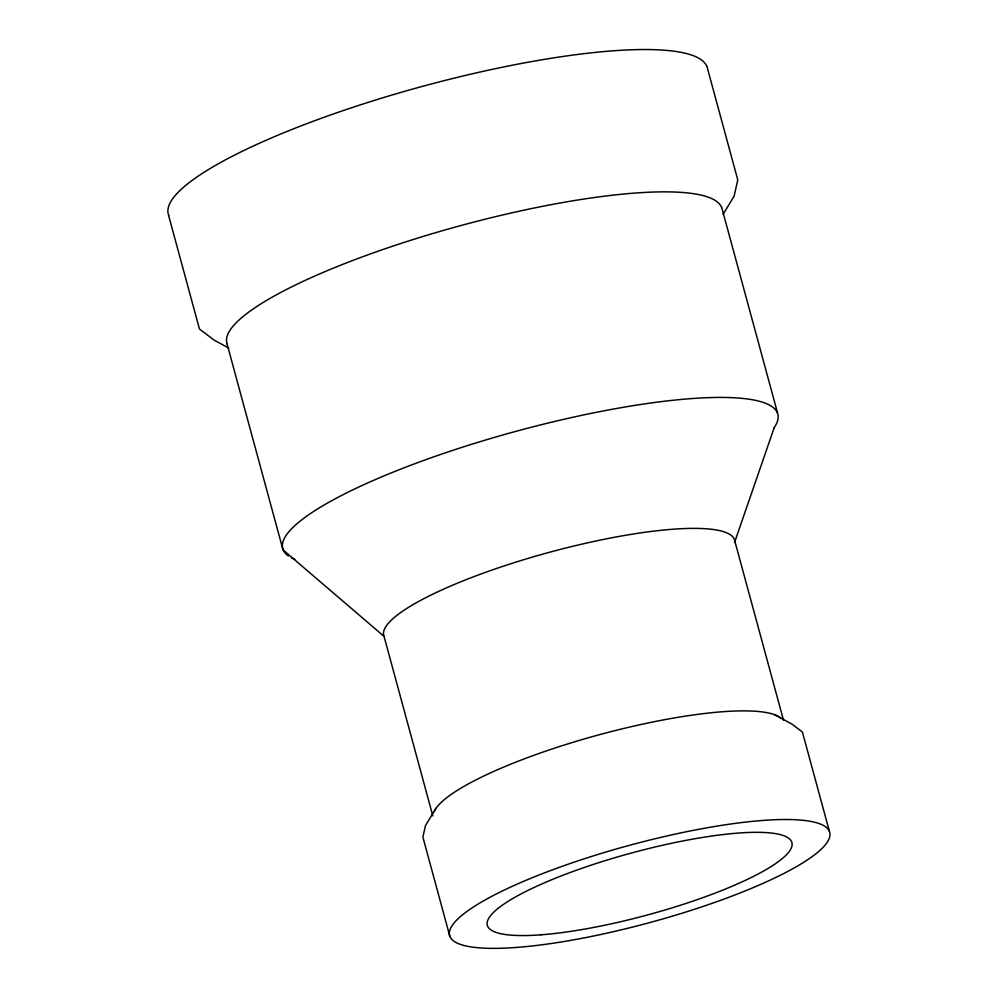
<?xml version="1.0" encoding="UTF-8"?>
<svg xmlns="http://www.w3.org/2000/svg" width="998" height="998" viewBox="0 0 998 998"><rect width="100%" height="100%" fill="white"/><g stroke="black" fill="none" stroke-linecap="round" stroke-linejoin="round"><path stroke-width="1.5" d="M734.528 542.525L774.161 427.78M723.051 214.383L734.116 196.157L737.771 179.902L706.908 66.317M435.989 808.318L425.447 825.683L422.89 837.122L449.886 936.511M228.792 348.053L214.221 340.168L199.463 329.028L168.6 215.443M774.361 714.58L792.013 724.136L802.392 731.996L829.4 831.371M432.82 815.89L384.043 636.362L283.008 549.848L227.157 344.26M721.654 207.272L777.517 412.86M783.53 720.344L734.341 539.319A181.798 36.864 -15.2 0 0 545.245 553.441A181.798 36.864 -15.2 0 0 384.043 636.362M294.784 559.342A256.498 52.008 -15.2 0 1 291.366 557.77M288.472 556.023A256.498 52.008 -15.2 0 1 525.31 428.828A256.498 52.008 -15.2 0 1 774.049 427.805M227.294 344.223A256.498 52.008 -15.2 0 1 454.726 227.232A256.498 52.008 -15.2 0 1 721.517 207.31M168.737 215.406A279.228 56.624 -15.2 0 1 416.328 88.049A279.228 56.624 -15.2 0 1 706.771 66.367M434.093 811.624A181.798 36.864 -15.2 0 1 599.773 734.603A181.798 36.864 -15.2 0 1 780.611 717.762M540.729 934.827A157.759 31.986 -15.2 0 0 789.593 850.995A157.759 31.986 -15.2 0 0 588.608 866.002A157.759 31.986 -15.2 0 0 540.729 934.827M516.153 947.464A196.955 39.945 -15.2 0 0 826.843 842.811A196.955 39.945 -15.2 0 0 575.933 861.548A196.955 39.945 -15.2 0 0 516.153 947.464"/></g></svg>
